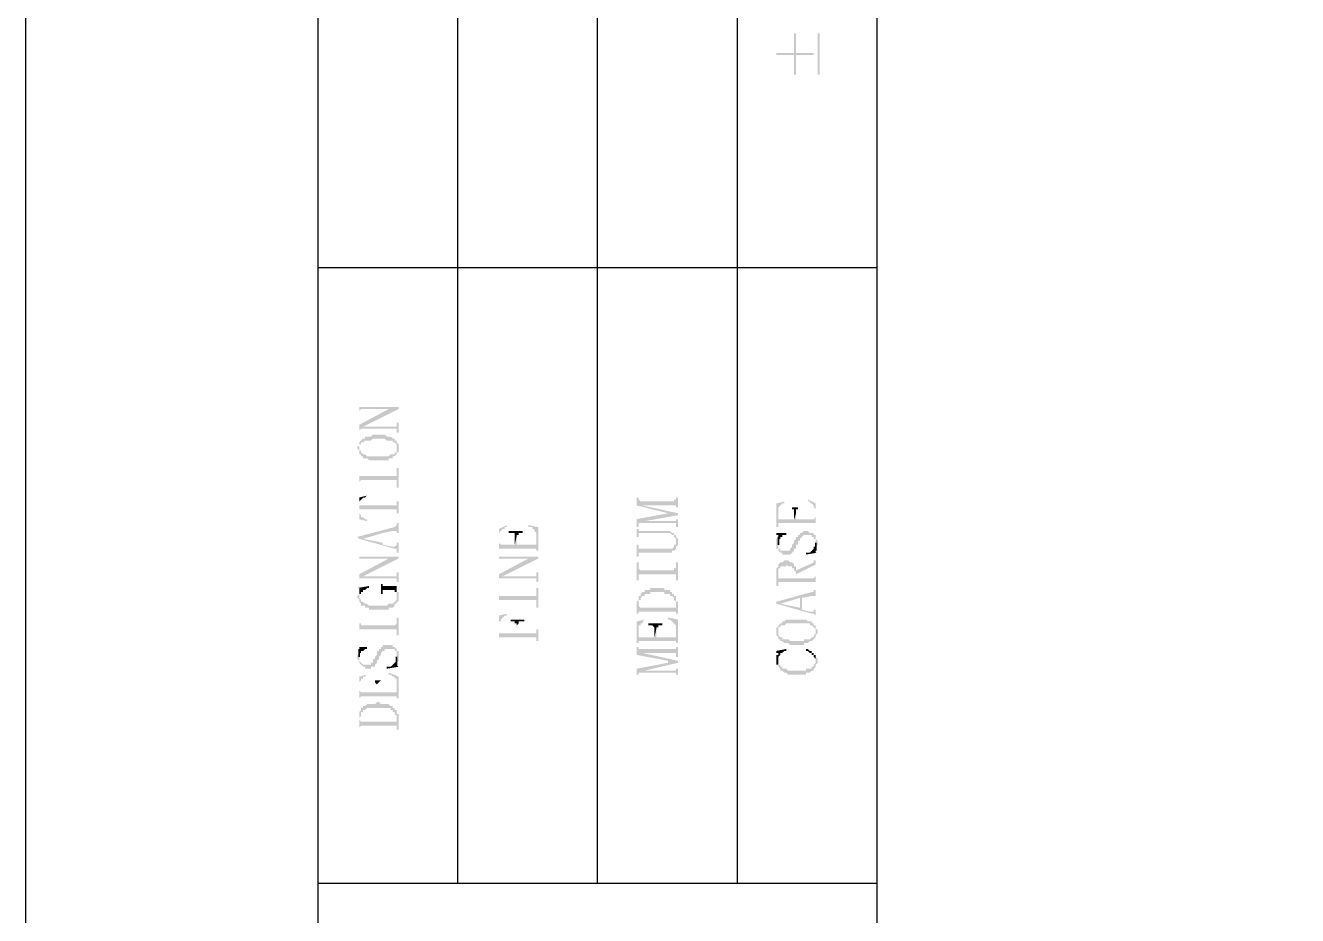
# Model space of a CAD drawing. Header units: millimetres. Extents: x 1448 to 2566, y 1057 to 1416.
# Drawn here: x 2146.13 to 2175.3, y 1334.9 to 1355.32 of the extents above; entities that cross this region are included whole.
import ezdxf

# ---------------------------------------------------------------- set-up
doc = ezdxf.new("R2010")
doc.units = ezdxf.units.MM

msp = doc.modelspace()

# ---------------------------------------------------------------- hatches: boundary and pattern name
at = {"transparency": 33554559}
for points in [[(2163.35026, 1354.69285), (2163.35026, 1354.64772), (2163.75645, 1354.64772), (2163.75645, 1354.1964), (2163.80158, 1354.1964), (2163.80158, 1354.64772), (2164.20777, 1354.64772), (2164.20777, 1354.69285), (2163.80158, 1354.69285), (2163.80158, 1355.14417), (2163.75645, 1355.14417), (2163.75645, 1354.69285)], [(2164.34317, 1354.1964), (2164.34317, 1355.14417), (2164.29804, 1355.14417), (2164.29804, 1354.1964)], [(2153.78224, 1346.65932), (2153.78224, 1346.43366), (2153.78224, 1346.4788), (2153.78224, 1346.4788), (2153.82737, 1346.52393), (2154.68488, 1346.52393), (2154.68488, 1346.56906), (2153.78224, 1346.56906)], [(2153.78224, 1346.16287), (2153.78224, 1345.98234), (2153.78224, 1346.02747), (2153.78224, 1346.02747), (2153.82737, 1346.07261), (2153.82737, 1346.07261), (2153.87251, 1346.11774), (2154.68488, 1346.52393), (2154.45922, 1346.52393)], [(2153.82737, 1346.07261), (2154.63975, 1346.07261), (2154.63975, 1346.02747), (2154.63975, 1345.98234), (2154.68488, 1345.98234), (2154.68488, 1346.208), (2154.63975, 1346.208), (2154.63975, 1346.11774), (2153.87251, 1346.11774)], [(2153.78224, 1345.75668), (2153.78224, 1345.62128), (2153.78224, 1345.66642), (2153.78224, 1345.71155), (2153.82737, 1345.71155), (2153.82737, 1345.75668), (2153.87251, 1345.75668), (2153.91764, 1345.80181), (2154.05303, 1345.80181), (2154.09817, 1345.84695), (2154.36896, 1345.84695), (2154.41409, 1345.80181), (2154.54949, 1345.80181), (2154.54949, 1345.75668), (2154.59462, 1345.75668), (2154.63975, 1345.71155), (2154.63975, 1345.66642), (2154.63975, 1345.62128), (2154.63975, 1345.75668), (2154.63975, 1345.80181), (2154.59462, 1345.80181), (2154.59462, 1345.84695), (2154.54949, 1345.84695), (2154.50436, 1345.89208), (2154.41409, 1345.89208), (2154.36896, 1345.93721), (2154.09817, 1345.93721), (2154.05303, 1345.89208), (2153.91764, 1345.89208), (2153.91764, 1345.84695), (2153.87251, 1345.84695), (2153.82737, 1345.80181), (2153.82737, 1345.80181)], [(2153.73711, 1345.62128), (2153.73711, 1345.62128), (2153.78224, 1345.57615), (2153.78224, 1345.53102), (2153.78224, 1345.48589), (2153.82737, 1345.48589), (2153.82737, 1345.44076), (2153.87251, 1345.44076), (2153.87251, 1345.39562), (2153.96277, 1345.39562), (2154.0079, 1345.35049), (2154.45922, 1345.35049), (2154.45922, 1345.39562), (2154.54949, 1345.39562), (2154.54949, 1345.44076), (2154.59462, 1345.44076), (2154.63975, 1345.48589), (2154.63975, 1345.53102), (2154.68488, 1345.53102), (2154.68488, 1345.57615), (2154.68488, 1345.62128), (2154.68488, 1345.66642), (2154.68488, 1345.71155), (2154.68488, 1345.71155), (2154.63975, 1345.75668), (2154.63975, 1345.62128), (2154.63975, 1345.57615), (2154.63975, 1345.53102), (2154.59462, 1345.53102), (2154.59462, 1345.48589), (2154.50436, 1345.48589), (2154.45922, 1345.44076), (2153.96277, 1345.44076), (2153.91764, 1345.48589), (2153.87251, 1345.48589), (2153.82737, 1345.53102), (2153.82737, 1345.57615), (2153.78224, 1345.57615), (2153.78224, 1345.62128), (2153.78224, 1345.75668), (2153.78224, 1345.71155), (2153.78224, 1345.66642), (2153.73711, 1345.66642)], [(2153.78224, 1345.16996), (2153.78224, 1344.71864), (2153.78224, 1344.85404), (2153.78224, 1344.85404), (2153.82737, 1344.89917), (2154.63975, 1344.89917), (2154.63975, 1344.71864), (2154.68488, 1344.71864), (2154.68488, 1345.16996), (2154.63975, 1345.16996), (2154.63975, 1345.03457), (2154.63975, 1344.98943), (2153.78224, 1344.98943)], [(2153.78224, 1344.49298), (2153.78224, 1344.35758), (2153.78224, 1344.40272), (2153.82737, 1344.44785), (2153.82737, 1344.44785), (2153.87251, 1344.49298), (2153.91764, 1344.49298), (2153.96277, 1344.53811), (2153.96277, 1344.53811)], [(2153.78224, 1344.49298), (2153.78224, 1343.99653), (2153.96277, 1343.95139), (2153.96277, 1343.99653), (2153.91764, 1343.99653), (2153.87251, 1344.04166), (2153.82737, 1344.04166), (2153.82737, 1344.08679), (2153.82737, 1344.08679), (2153.78224, 1344.13192), (2153.78224, 1344.35758)], [(2153.78224, 1344.35758), (2153.78224, 1344.17706), (2153.78224, 1344.22219), (2154.63975, 1344.22219), (2154.63975, 1344.17706), (2154.63975, 1344.13192), (2154.68488, 1344.13192), (2154.68488, 1344.40272), (2154.63975, 1344.40272), (2154.63975, 1344.35758), (2154.63975, 1344.31245), (2153.78224, 1344.31245)], [(2160.14588, 1344.49298), (2160.14588, 1344.31245), (2160.86799, 1344.13192), (2160.86799, 1344.13192), (2161.09365, 1344.08679), (2161.09365, 1344.13192), (2160.28127, 1344.31245), (2160.28127, 1344.31245), (2160.23614, 1344.40272), (2160.23614, 1344.40272), (2160.19101, 1344.44785), (2160.19101, 1344.49298), (2160.19101, 1344.49298)], [(2160.23614, 1344.40272), (2160.28127, 1344.31245), (2161.04852, 1344.31245), (2161.04852, 1344.26732), (2161.09365, 1344.26732), (2161.09365, 1344.49298), (2161.04852, 1344.49298), (2161.04852, 1344.44785), (2161.00339, 1344.44785), (2161.00339, 1344.40272)], [(2163.35026, 1344.35758), (2163.35026, 1343.816), (2163.39539, 1343.816), (2163.39539, 1344.22219), (2163.39539, 1344.26732), (2163.39539, 1344.26732), (2163.44053, 1344.31245), (2163.44053, 1344.31245), (2163.48566, 1344.35758), (2163.53079, 1344.35758), (2163.53079, 1344.40272), (2163.53079, 1344.40272)], [(2164.07238, 1344.40272), (2164.11751, 1344.40272), (2164.11751, 1344.35758), (2164.16264, 1344.35758), (2164.20777, 1344.31245), (2164.20777, 1344.26732), (2164.20777, 1344.26732), (2164.2529, 1344.22219), (2164.2529, 1343.816), (2164.2529, 1344.35758), (2164.07238, 1344.44785)], [(2160.14588, 1343.99653), (2160.14588, 1343.816), (2160.19101, 1343.816), (2160.19101, 1343.86113), (2160.19101, 1343.90626), (2160.23614, 1343.90626), (2160.32641, 1343.95139), (2161.09365, 1344.08679), (2160.86799, 1344.13192)], [(2163.39539, 1343.86113), (2163.39539, 1343.90626), (2164.2529, 1343.90626), (2164.2529, 1343.86113), (2164.2529, 1344.04166), (2164.2529, 1344.04166), (2164.20777, 1343.99653), (2163.80158, 1343.99653), (2163.80158, 1344.13192), (2163.75645, 1343.99653), (2163.39539, 1343.99653), (2163.39539, 1344.17706)], [(2163.62105, 1344.26732), (2163.71132, 1344.26732), (2163.71132, 1344.22219), (2163.75645, 1344.22219), (2163.75645, 1343.99653), (2163.80158, 1344.13192), (2163.80158, 1344.17706), (2163.80158, 1344.22219), (2163.84672, 1344.22219), (2163.84672, 1344.26732), (2163.93698, 1344.26732)], [(2153.73711, 1343.59034), (2153.78224, 1343.5452), (2153.87251, 1343.5452), (2154.32383, 1343.6806), (2154.32383, 1343.45494), (2154.32383, 1343.6806), (2154.54949, 1343.72573), (2154.63975, 1343.72573), (2154.63975, 1343.6806), (2154.68488, 1343.6806), (2154.68488, 1343.90626), (2154.63975, 1343.90626), (2154.63975, 1343.86113), (2154.63975, 1343.86113), (2154.59462, 1343.816), (2154.59462, 1343.816)], [(2156.98662, 1343.77087), (2156.98662, 1343.27441), (2156.98662, 1343.63547), (2156.98662, 1343.6806), (2157.03176, 1343.72573), (2157.03176, 1343.72573), (2157.07689, 1343.77087), (2157.12202, 1343.77087), (2157.12202, 1343.816), (2157.16715, 1343.816), (2157.16715, 1343.86113)], [(2157.66361, 1343.816), (2157.75387, 1343.816), (2157.75387, 1343.77087), (2157.799, 1343.77087), (2157.799, 1343.72573), (2157.799, 1343.72573), (2157.84414, 1343.6806), (2157.84414, 1343.27441), (2157.88927, 1343.27441), (2157.88927, 1343.816), (2157.66361, 1343.86113)], [(2160.23614, 1343.90626), (2161.04852, 1343.90626), (2161.04852, 1343.86113), (2161.04852, 1343.816), (2161.09365, 1343.816), (2161.09365, 1343.99653), (2161.04852, 1343.99653), (2161.04852, 1343.95139), (2160.32641, 1343.95139)], [(2153.78224, 1343.5452), (2154.59462, 1343.31954), (2154.63975, 1343.31954), (2154.63975, 1343.27441), (2154.63975, 1343.22928), (2154.68488, 1343.22928), (2154.68488, 1343.45494), (2154.63975, 1343.45494), (2154.63975, 1343.40981), (2154.63975, 1343.40981), (2154.59462, 1343.36468), (2154.54949, 1343.36468), (2154.32383, 1343.40981), (2154.32383, 1343.6806), (2154.32383, 1343.45494), (2153.87251, 1343.5452), (2153.87251, 1343.5452)], [(2156.98662, 1343.27441), (2156.98662, 1343.31954), (2157.84414, 1343.31954), (2157.84414, 1343.27441), (2157.84414, 1343.45494), (2157.84414, 1343.40981), (2157.39281, 1343.40981), (2157.39281, 1343.59034), (2157.34768, 1343.40981), (2157.03176, 1343.40981), (2156.98662, 1343.45494), (2156.98662, 1343.63547)], [(2157.21229, 1343.72573), (2157.21229, 1343.6806), (2157.34768, 1343.6806), (2157.34768, 1343.63547), (2157.34768, 1343.59034), (2157.34768, 1343.40981), (2157.39281, 1343.59034), (2157.39281, 1343.63547), (2157.43795, 1343.63547), (2157.43795, 1343.6806), (2157.52821, 1343.6806), (2157.52821, 1343.72573)], [(2160.14588, 1343.77087), (2160.14588, 1343.59034), (2160.19101, 1343.59034), (2160.19101, 1343.63547), (2160.19101, 1343.6806), (2160.91312, 1343.6806), (2160.95826, 1343.63547), (2161.00339, 1343.63547), (2161.00339, 1343.59034), (2161.00339, 1343.59034), (2161.04852, 1343.5452), (2161.04852, 1343.50007), (2161.04852, 1343.63547), (2161.00339, 1343.63547), (2161.00339, 1343.6806), (2160.95826, 1343.6806), (2160.91312, 1343.72573), (2160.19101, 1343.72573), (2160.19101, 1343.77087), (2160.19101, 1343.77087)], [(2160.14588, 1343.40981), (2160.14588, 1343.13902), (2160.19101, 1343.13902), (2160.19101, 1343.18415), (2160.19101, 1343.22928), (2160.95826, 1343.22928), (2160.95826, 1343.27441), (2161.00339, 1343.27441), (2161.04852, 1343.31954), (2161.04852, 1343.36468), (2161.04852, 1343.36468), (2161.09365, 1343.40981), (2161.09365, 1343.45494), (2161.09365, 1343.50007), (2161.09365, 1343.5452), (2161.04852, 1343.59034), (2161.04852, 1343.45494), (2161.04852, 1343.40981), (2161.00339, 1343.40981), (2161.00339, 1343.36468), (2161.00339, 1343.36468), (2160.95826, 1343.31954), (2160.19101, 1343.31954), (2160.19101, 1343.40981)], [(2163.35026, 1343.45494), (2163.35026, 1343.36468), (2163.35026, 1343.31954), (2163.39539, 1343.31954), (2163.39539, 1343.27441), (2163.39539, 1343.27441), (2163.44053, 1343.22928), (2163.48566, 1343.22928), (2163.48566, 1343.18415), (2163.66619, 1343.18415), (2163.71132, 1343.22928), (2163.71132, 1343.22928), (2163.75645, 1343.27441), (2163.75645, 1343.31954), (2163.80158, 1343.31954), (2163.80158, 1343.40981), (2163.84672, 1343.40981), (2163.84672, 1343.50007), (2163.89185, 1343.50007), (2163.89185, 1343.5452), (2163.89185, 1343.5452), (2163.93698, 1343.59034), (2163.93698, 1343.59034), (2163.98211, 1343.63547), (2164.16264, 1343.63547), (2164.16264, 1343.59034), (2164.20777, 1343.59034), (2164.20777, 1343.5452), (2164.2529, 1343.5452), (2164.2529, 1343.50007), (2164.2529, 1343.31954), (2164.2529, 1343.36468), (2164.2529, 1343.36468), (2164.29804, 1343.40981), (2164.29804, 1343.45494), (2164.29804, 1343.50007), (2164.29804, 1343.50007), (2164.2529, 1343.5452), (2164.2529, 1343.59034), (2164.2529, 1343.63547), (2164.20777, 1343.63547), (2164.20777, 1343.6806), (2164.11751, 1343.6806), (2164.07238, 1343.72573), (2163.98211, 1343.72573), (2163.93698, 1343.6806), (2163.89185, 1343.6806), (2163.89185, 1343.63547), (2163.84672, 1343.63547), (2163.84672, 1343.59034), (2163.80158, 1343.59034), (2163.80158, 1343.5452), (2163.80158, 1343.5452), (2163.75645, 1343.50007), (2163.75645, 1343.45494), (2163.75645, 1343.45494), (2163.71132, 1343.40981), (2163.71132, 1343.36468), (2163.71132, 1343.36468), (2163.66619, 1343.31954), (2163.66619, 1343.27441), (2163.44053, 1343.27441), (2163.44053, 1343.31954), (2163.39539, 1343.31954), (2163.39539, 1343.36468), (2163.39539, 1343.40981), (2163.39539, 1343.59034), (2163.35026, 1343.5452), (2163.35026, 1343.50007)], [(2163.35026, 1343.6806), (2163.35026, 1343.63547), (2163.39539, 1343.63547), (2163.39539, 1343.50007), (2163.39539, 1343.5452), (2163.44053, 1343.5452), (2163.44053, 1343.59034), (2163.48566, 1343.59034), (2163.48566, 1343.63547), (2163.57592, 1343.63547), (2163.57592, 1343.6806)], [(2153.78224, 1343.22928), (2153.78224, 1343.00362), (2153.78224, 1343.09388), (2154.68488, 1343.09388), (2154.68488, 1343.13902), (2153.78224, 1343.13902)], [(2156.98662, 1343.22928), (2156.98662, 1343.00362), (2156.98662, 1343.04875), (2156.98662, 1343.09388), (2157.88927, 1343.09388), (2157.88927, 1343.13902), (2156.98662, 1343.13902)], [(2164.02724, 1343.18415), (2164.02724, 1343.18415), (2164.29804, 1343.22928), (2164.2529, 1343.22928), (2164.2529, 1343.27441), (2164.2529, 1343.40981), (2164.2529, 1343.36468), (2164.20777, 1343.36468), (2164.20777, 1343.31954), (2164.20777, 1343.31954), (2164.16264, 1343.27441), (2164.16264, 1343.27441), (2164.11751, 1343.22928), (2164.02724, 1343.22928)], [(2153.78224, 1342.73283), (2153.78224, 1342.5523), (2153.78224, 1342.64256), (2153.82737, 1342.64256), (2153.87251, 1342.68769), (2154.68488, 1343.09388), (2154.45922, 1343.09388)], [(2156.98662, 1342.73283), (2156.98662, 1342.5523), (2156.98662, 1342.59743), (2156.98662, 1342.64256), (2157.03176, 1342.64256), (2157.07689, 1342.68769), (2157.88927, 1343.09388), (2157.66361, 1343.09388)], [(2160.14588, 1343.00362), (2160.14588, 1342.59743), (2160.19101, 1342.59743), (2160.19101, 1342.73283), (2161.04852, 1342.73283), (2161.04852, 1342.59743), (2161.09365, 1342.59743), (2161.09365, 1343.00362), (2161.04852, 1343.00362), (2161.04852, 1342.86822), (2161.00339, 1342.86822), (2161.00339, 1342.82309), (2160.23614, 1342.82309), (2160.19101, 1342.86822), (2160.19101, 1343.00362)], [(2163.35026, 1342.77796), (2163.35026, 1342.46203), (2163.39539, 1342.46203), (2163.39539, 1342.77796), (2163.39539, 1342.86822), (2163.44053, 1342.86822), (2163.44053, 1342.91335), (2163.57592, 1342.91335), (2163.57592, 1342.95849), (2163.57592, 1342.95849), (2163.62105, 1342.91335), (2163.71132, 1342.91335), (2163.71132, 1342.86822), (2163.75645, 1342.86822), (2163.75645, 1342.82309), (2163.75645, 1342.82309), (2163.80158, 1342.77796), (2163.80158, 1342.64256), (2163.80158, 1342.91335), (2163.75645, 1342.91335), (2163.75645, 1342.95849), (2163.75645, 1342.95849), (2163.71132, 1343.00362), (2163.66619, 1343.00362), (2163.62105, 1343.04875), (2163.53079, 1343.04875), (2163.48566, 1343.00362), (2163.44053, 1343.00362), (2163.39539, 1342.95849), (2163.39539, 1342.91335), (2163.39539, 1342.91335), (2163.35026, 1342.86822), (2163.35026, 1342.82309), (2163.35026, 1342.82309)], [(2163.80158, 1342.82309), (2163.80158, 1342.73283), (2164.2529, 1342.95849), (2164.2529, 1343.09388), (2164.2529, 1343.04875), (2164.20777, 1343.04875), (2164.20777, 1343.00362), (2164.20777, 1343.00362)], [(2153.82737, 1342.64256), (2154.63975, 1342.64256), (2154.63975, 1342.5523), (2154.68488, 1342.5523), (2154.68488, 1342.77796), (2154.63975, 1342.77796), (2154.63975, 1342.73283), (2154.63975, 1342.68769), (2153.87251, 1342.68769)], [(2157.03176, 1342.64256), (2157.84414, 1342.64256), (2157.84414, 1342.5523), (2157.88927, 1342.5523), (2157.88927, 1342.77796), (2157.84414, 1342.77796), (2157.84414, 1342.73283), (2157.84414, 1342.68769), (2157.07689, 1342.68769)], [(2163.39539, 1342.50716), (2163.39539, 1342.5523), (2164.2529, 1342.5523), (2164.2529, 1342.46203), (2164.2529, 1342.73283), (2164.2529, 1342.68769), (2164.2529, 1342.68769), (2164.20777, 1342.64256), (2163.80158, 1342.64256), (2163.80158, 1342.86822), (2163.80158, 1342.91335), (2163.80158, 1342.64256), (2163.39539, 1342.64256), (2163.39539, 1342.73283)], [(2153.73711, 1342.4169), (2153.78224, 1342.4169), (2153.78224, 1342.37177), (2153.78224, 1342.23637), (2153.78224, 1342.2815), (2153.82737, 1342.2815), (2153.82737, 1342.32664), (2153.87251, 1342.32664), (2153.87251, 1342.37177), (2153.91764, 1342.37177), (2153.96277, 1342.4169), (2154.0079, 1342.4169), (2154.0079, 1342.46203)], [(2154.27869, 1342.50716), (2154.27869, 1342.2815), (2154.32383, 1342.2815), (2154.32383, 1342.32664), (2154.32383, 1342.37177), (2154.59462, 1342.37177), (2154.59462, 1342.32664), (2154.63975, 1342.4169), (2154.63975, 1342.46203), (2154.32383, 1342.46203), (2154.32383, 1342.50716), (2154.32383, 1342.50716)], [(2154.59462, 1342.32664), (2154.63975, 1342.32664), (2154.63975, 1342.23637), (2154.63975, 1342.37177), (2154.63975, 1342.4169)], [(2156.98662, 1342.4169), (2156.98662, 1341.96558), (2156.98662, 1342.10098), (2156.98662, 1342.14611), (2157.84414, 1342.14611), (2157.84414, 1341.96558), (2157.88927, 1341.96558), (2157.88927, 1342.4169), (2157.84414, 1342.4169), (2157.84414, 1342.2815), (2157.84414, 1342.23637), (2156.98662, 1342.23637), (2156.98662, 1342.2815)], [(2160.14588, 1342.05584), (2160.14588, 1341.83018), (2160.19101, 1341.83018), (2160.19101, 1342.05584), (2160.19101, 1342.10098), (2160.19101, 1342.14611), (2160.23614, 1342.14611), (2160.23614, 1342.19124), (2160.23614, 1342.19124), (2160.28127, 1342.23637), (2160.32641, 1342.23637), (2160.32641, 1342.2815), (2160.4618, 1342.2815), (2160.4618, 1342.32664), (2160.77773, 1342.32664), (2160.77773, 1342.2815), (2160.91312, 1342.2815), (2160.91312, 1342.23637), (2160.95826, 1342.23637), (2161.00339, 1342.19124), (2161.00339, 1342.14611), (2161.00339, 1342.14611), (2161.04852, 1342.10098), (2161.04852, 1341.83018), (2161.09365, 1341.83018), (2161.09365, 1342.05584), (2161.09365, 1342.10098), (2161.04852, 1342.10098), (2161.04852, 1342.19124), (2161.04852, 1342.23637), (2161.00339, 1342.23637), (2161.00339, 1342.2815), (2160.95826, 1342.2815), (2160.95826, 1342.32664), (2160.91312, 1342.32664), (2160.91312, 1342.37177), (2160.77773, 1342.37177), (2160.77773, 1342.4169), (2160.4618, 1342.4169), (2160.4618, 1342.37177), (2160.32641, 1342.37177), (2160.32641, 1342.32664), (2160.28127, 1342.32664), (2160.23614, 1342.2815), (2160.23614, 1342.23637), (2160.19101, 1342.23637), (2160.19101, 1342.19124), (2160.19101, 1342.14611), (2160.19101, 1342.14611), (2160.14588, 1342.10098), (2160.14588, 1342.10098)], [(2163.35026, 1342.10098), (2163.35026, 1342.05584), (2163.44053, 1342.05584), (2163.89185, 1342.19124), (2163.89185, 1341.96558), (2163.93698, 1342.19124), (2164.16264, 1342.23637), (2164.2529, 1342.23637), (2164.2529, 1342.19124), (2164.2529, 1342.4169), (2164.2529, 1342.37177), (2164.20777, 1342.37177), (2164.20777, 1342.32664), (2164.16264, 1342.32664)], [(2153.73711, 1342.23637), (2153.73711, 1342.19124), (2153.73711, 1342.19124), (2153.78224, 1342.14611), (2153.78224, 1342.10098), (2153.78224, 1342.10098), (2153.82737, 1342.05584), (2153.82737, 1342.01071), (2153.91764, 1342.01071), (2153.91764, 1341.96558), (2154.0079, 1341.96558), (2154.0079, 1341.92045), (2154.45922, 1341.92045), (2154.45922, 1341.96558), (2154.54949, 1341.96558), (2154.59462, 1342.01071), (2154.59462, 1342.05584), (2154.63975, 1342.05584), (2154.63975, 1342.10098), (2154.68488, 1342.10098), (2154.68488, 1342.14611), (2154.68488, 1342.23637), (2154.68488, 1342.2815), (2154.68488, 1342.32664), (2154.63975, 1342.32664), (2154.63975, 1342.19124), (2154.63975, 1342.14611), (2154.63975, 1342.14611), (2154.59462, 1342.10098), (2154.59462, 1342.10098), (2154.54949, 1342.05584), (2154.45922, 1342.05584), (2154.41409, 1342.01071), (2154.0079, 1342.01071), (2153.96277, 1342.05584), (2153.91764, 1342.05584), (2153.87251, 1342.10098), (2153.82737, 1342.10098), (2153.82737, 1342.14611), (2153.82737, 1342.14611), (2153.78224, 1342.19124), (2153.78224, 1342.32664), (2153.78224, 1342.2815), (2153.78224, 1342.2815)], [(2160.19101, 1341.83018), (2160.19101, 1341.87531), (2161.04852, 1341.87531), (2161.04852, 1341.83018), (2161.04852, 1342.01071), (2161.04852, 1341.96558), (2160.23614, 1341.96558), (2160.19101, 1342.01071), (2160.19101, 1342.05584)], [(2163.35026, 1342.05584), (2164.16264, 1341.83018), (2164.20777, 1341.83018), (2164.2529, 1341.78505), (2164.2529, 1341.73992), (2164.2529, 1341.96558), (2164.2529, 1341.92045), (2164.20777, 1341.92045), (2164.20777, 1341.87531), (2164.11751, 1341.87531), (2163.93698, 1341.92045), (2163.93698, 1342.19124), (2163.89185, 1341.96558), (2163.44053, 1342.05584), (2163.44053, 1342.05584)], [(2156.98662, 1341.78505), (2156.98662, 1341.19833), (2156.98662, 1341.55939), (2156.98662, 1341.64965), (2157.03176, 1341.64965), (2157.03176, 1341.69479), (2157.03176, 1341.69479), (2157.07689, 1341.73992), (2157.07689, 1341.73992), (2157.12202, 1341.78505), (2157.16715, 1341.78505), (2157.16715, 1341.83018)], [(2153.78224, 1341.73992), (2153.78224, 1341.33373), (2153.78224, 1341.46912), (2154.63975, 1341.46912), (2154.63975, 1341.33373), (2154.68488, 1341.33373), (2154.68488, 1341.73992), (2154.63975, 1341.73992), (2154.63975, 1341.60452), (2154.63975, 1341.60452), (2154.59462, 1341.55939), (2153.82737, 1341.55939), (2153.82737, 1341.60452), (2153.78224, 1341.60452)], [(2156.98662, 1341.24346), (2156.98662, 1341.2886), (2157.84414, 1341.2886), (2157.84414, 1341.19833), (2157.88927, 1341.19833), (2157.88927, 1341.46912), (2157.84414, 1341.46912), (2157.84414, 1341.42399), (2157.84414, 1341.37886), (2157.39281, 1341.37886), (2157.39281, 1341.55939), (2157.39281, 1341.37886), (2156.98662, 1341.37886), (2156.98662, 1341.55939)], [(2157.25742, 1341.69479), (2157.25742, 1341.64965), (2157.34768, 1341.64965), (2157.34768, 1341.60452), (2157.39281, 1341.60452), (2157.39281, 1341.37886), (2157.39281, 1341.55939), (2157.39281, 1341.55939), (2157.43795, 1341.60452), (2157.43795, 1341.64965), (2157.57334, 1341.64965), (2157.57334, 1341.69479)], [(2160.14588, 1341.64965), (2160.14588, 1341.1532), (2160.19101, 1341.1532), (2160.19101, 1341.51426), (2160.19101, 1341.55939), (2160.23614, 1341.55939), (2160.23614, 1341.60452), (2160.28127, 1341.60452), (2160.28127, 1341.64965), (2160.28127, 1341.64965), (2160.32641, 1341.69479), (2160.37154, 1341.69479), (2160.32641, 1341.69479)], [(2160.19101, 1341.1532), (2160.19101, 1341.19833), (2161.04852, 1341.19833), (2161.04852, 1341.1532), (2161.04852, 1341.33373), (2161.04852, 1341.2886), (2160.5972, 1341.2886), (2160.5972, 1341.46912), (2160.55207, 1341.2886), (2160.19101, 1341.2886), (2160.19101, 1341.33373), (2160.19101, 1341.51426)], [(2160.41667, 1341.60452), (2160.41667, 1341.55939), (2160.50693, 1341.55939), (2160.55207, 1341.51426), (2160.55207, 1341.46912), (2160.55207, 1341.2886), (2160.5972, 1341.46912), (2160.5972, 1341.51426), (2160.64233, 1341.51426), (2160.64233, 1341.55939), (2160.7326, 1341.55939), (2160.7326, 1341.60452)], [(2160.86799, 1341.69479), (2160.91312, 1341.69479), (2160.95826, 1341.64965), (2160.95826, 1341.64965), (2161.00339, 1341.60452), (2161.00339, 1341.60452), (2161.04852, 1341.55939), (2161.04852, 1341.51426), (2161.04852, 1341.1532), (2161.09365, 1341.1532), (2161.09365, 1341.69479), (2160.86799, 1341.73992)], [(2163.35026, 1341.42399), (2163.35026, 1341.37886), (2163.35026, 1341.33373), (2163.35026, 1341.33373), (2163.39539, 1341.2886), (2163.39539, 1341.24346), (2163.44053, 1341.24346), (2163.44053, 1341.19833), (2163.48566, 1341.19833), (2163.53079, 1341.1532), (2163.62105, 1341.1532), (2163.66619, 1341.10807), (2163.98211, 1341.10807), (2163.98211, 1341.1532), (2164.07238, 1341.1532), (2164.11751, 1341.19833), (2164.16264, 1341.19833), (2164.20777, 1341.24346), (2164.20777, 1341.24346), (2164.2529, 1341.2886), (2164.2529, 1341.33373), (2164.2529, 1341.33373), (2164.29804, 1341.37886), (2164.29804, 1341.42399), (2164.29804, 1341.46912), (2164.2529, 1341.46912), (2164.2529, 1341.51426), (2164.2529, 1341.42399), (2164.2529, 1341.37886), (2164.2529, 1341.37886), (2164.20777, 1341.33373), (2164.20777, 1341.2886), (2164.16264, 1341.2886), (2164.11751, 1341.24346), (2163.98211, 1341.24346), (2163.98211, 1341.19833), (2163.66619, 1341.19833), (2163.62105, 1341.24346), (2163.48566, 1341.24346), (2163.48566, 1341.2886), (2163.44053, 1341.2886), (2163.39539, 1341.33373), (2163.39539, 1341.37886), (2163.39539, 1341.51426), (2163.35026, 1341.51426), (2163.35026, 1341.46912)], [(2163.39539, 1341.51426), (2163.39539, 1341.42399), (2163.39539, 1341.46912), (2163.39539, 1341.51426), (2163.44053, 1341.51426), (2163.44053, 1341.55939), (2163.53079, 1341.55939), (2163.57592, 1341.60452), (2164.11751, 1341.60452), (2164.11751, 1341.55939), (2164.16264, 1341.55939), (2164.20777, 1341.51426), (2164.20777, 1341.51426), (2164.2529, 1341.46912), (2164.2529, 1341.42399), (2164.2529, 1341.55939), (2164.20777, 1341.55939), (2164.20777, 1341.60452), (2164.16264, 1341.60452), (2164.16264, 1341.64965), (2164.07238, 1341.64965), (2164.02724, 1341.69479), (2163.57592, 1341.69479), (2163.53079, 1341.64965), (2163.48566, 1341.64965), (2163.48566, 1341.60452), (2163.44053, 1341.60452), (2163.39539, 1341.55939), (2163.39539, 1341.55939)], [(2153.73711, 1340.83727), (2153.73711, 1340.79214), (2153.73711, 1340.79214), (2153.78224, 1340.74701), (2153.78224, 1340.70188), (2153.78224, 1340.70188), (2153.82737, 1340.65675), (2153.82737, 1340.65675), (2153.87251, 1340.61161), (2153.91764, 1340.61161), (2153.91764, 1340.56648), (2154.05303, 1340.56648), (2154.05303, 1340.61161), (2154.1433, 1340.61161), (2154.1433, 1340.65675), (2154.1433, 1340.65675), (2154.18843, 1340.70188), (2154.18843, 1340.74701), (2154.18843, 1340.74701), (2154.23356, 1340.79214), (2154.23356, 1340.83727), (2154.23356, 1340.83727), (2154.27869, 1340.88241), (2154.27869, 1340.92754), (2154.27869, 1340.92754), (2154.32383, 1340.97267), (2154.36896, 1340.97267), (2154.36896, 1341.0178), (2154.59462, 1341.0178), (2154.59462, 1340.97267), (2154.63975, 1340.97267), (2154.63975, 1340.92754), (2154.63975, 1340.70188), (2154.68488, 1340.74701), (2154.68488, 1340.83727), (2154.68488, 1340.92754), (2154.68488, 1340.97267), (2154.63975, 1340.97267), (2154.63975, 1341.0178), (2154.63975, 1341.0178), (2154.59462, 1341.06294), (2154.54949, 1341.06294), (2154.54949, 1341.10807), (2154.32383, 1341.10807), (2154.32383, 1341.06294), (2154.27869, 1341.06294), (2154.27869, 1341.0178), (2154.23356, 1341.0178), (2154.23356, 1340.97267), (2154.18843, 1340.97267), (2154.18843, 1340.88241), (2154.18843, 1340.88241), (2154.1433, 1340.83727), (2154.1433, 1340.79214), (2154.09817, 1340.79214), (2154.09817, 1340.74701), (2154.09817, 1340.70188), (2154.05303, 1340.70188), (2154.05303, 1340.65675), (2153.87251, 1340.65675), (2153.82737, 1340.70188), (2153.82737, 1340.70188), (2153.78224, 1340.74701), (2153.78224, 1340.97267), (2153.78224, 1340.92754), (2153.78224, 1340.88241), (2153.73711, 1340.88241)], [(2153.73711, 1341.06294), (2153.78224, 1341.06294), (2153.78224, 1341.0178), (2153.78224, 1340.88241), (2153.78224, 1340.92754), (2153.82737, 1340.92754), (2153.82737, 1340.97267), (2153.87251, 1340.97267), (2153.91764, 1341.0178), (2153.96277, 1341.0178), (2153.96277, 1341.06294), (2153.96277, 1341.06294)], [(2160.14588, 1341.06294), (2160.14588, 1340.88241), (2160.86799, 1340.74701), (2160.86799, 1340.70188), (2161.09365, 1340.70188), (2161.09365, 1340.74701), (2160.28127, 1340.92754), (2160.28127, 1340.92754), (2160.23614, 1341.0178), (2160.19101, 1341.0178), (2160.19101, 1341.06294), (2160.19101, 1341.06294)], [(2160.23614, 1341.0178), (2160.28127, 1340.92754), (2161.04852, 1340.92754), (2161.04852, 1340.88241), (2161.04852, 1340.83727), (2161.09365, 1340.83727), (2161.09365, 1341.06294), (2161.04852, 1341.06294), (2161.04852, 1341.0178), (2161.00339, 1341.0178)], [(2163.35026, 1340.97267), (2163.35026, 1340.92754), (2163.39539, 1340.92754), (2163.39539, 1340.65675), (2163.39539, 1340.79214), (2163.39539, 1340.83727), (2163.39539, 1340.83727), (2163.44053, 1340.88241), (2163.44053, 1340.92754), (2163.48566, 1340.92754), (2163.53079, 1340.97267), (2163.57592, 1340.97267), (2163.57592, 1341.0178)], [(2163.35026, 1340.79214), (2163.35026, 1340.74701), (2163.35026, 1340.70188), (2163.35026, 1340.65675), (2163.39539, 1340.65675), (2163.39539, 1340.92754), (2163.39539, 1340.88241), (2163.35026, 1340.88241), (2163.35026, 1340.83727)], [(2163.39539, 1340.65675), (2163.39539, 1340.61161), (2163.39539, 1340.61161), (2163.44053, 1340.56648), (2163.44053, 1340.52135), (2163.48566, 1340.52135), (2163.53079, 1340.47622), (2163.57592, 1340.47622), (2163.62105, 1340.43108), (2164.02724, 1340.43108), (2164.02724, 1340.47622), (2164.11751, 1340.47622), (2164.16264, 1340.52135), (2164.20777, 1340.52135), (2164.20777, 1340.56648), (2164.20777, 1340.56648), (2164.2529, 1340.61161), (2164.2529, 1340.65675), (2164.2529, 1340.65675), (2164.29804, 1340.70188), (2164.29804, 1340.74701), (2164.29804, 1340.79214), (2164.29804, 1340.79214), (2164.2529, 1340.83727), (2164.2529, 1340.88241), (2164.2529, 1340.74701), (2164.2529, 1340.70188), (2164.2529, 1340.70188), (2164.20777, 1340.65675), (2164.20777, 1340.61161), (2164.16264, 1340.61161), (2164.16264, 1340.56648), (2164.02724, 1340.56648), (2164.02724, 1340.52135), (2163.62105, 1340.52135), (2163.57592, 1340.56648), (2163.48566, 1340.56648), (2163.48566, 1340.61161), (2163.44053, 1340.61161), (2163.44053, 1340.65675), (2163.39539, 1340.65675), (2163.39539, 1340.70188), (2163.39539, 1340.74701), (2163.39539, 1340.74701)], [(2164.02724, 1340.97267), (2164.07238, 1340.97267), (2164.11751, 1340.92754), (2164.16264, 1340.92754), (2164.16264, 1340.88241), (2164.20777, 1340.88241), (2164.20777, 1340.83727), (2164.20777, 1340.83727), (2164.2529, 1340.79214), (2164.2529, 1340.74701), (2164.2529, 1340.88241), (2164.20777, 1340.88241), (2164.20777, 1340.92754), (2164.16264, 1340.92754), (2164.16264, 1340.97267), (2164.11751, 1340.97267), (2164.07238, 1341.0178), (2164.02724, 1341.0178)], [(2154.41409, 1340.61161), (2154.41409, 1340.56648), (2154.68488, 1340.61161), (2154.68488, 1340.61161), (2154.63975, 1340.65675), (2154.63975, 1340.79214), (2154.63975, 1340.74701), (2154.63975, 1340.74701), (2154.59462, 1340.70188), (2154.59462, 1340.70188), (2154.54949, 1340.65675), (2154.54949, 1340.65675), (2154.50436, 1340.61161), (2154.45922, 1340.61161)], [(2160.14588, 1340.56648), (2160.14588, 1340.43108), (2160.19101, 1340.43108), (2160.19101, 1340.47622), (2160.23614, 1340.47622), (2160.32641, 1340.52135), (2161.09365, 1340.70188), (2160.86799, 1340.70188)], [(2153.78224, 1340.38595), (2153.78224, 1339.8895), (2153.78224, 1340.25056), (2153.78224, 1340.25056), (2153.82737, 1340.29569), (2153.82737, 1340.34082), (2153.87251, 1340.34082), (2153.87251, 1340.38595), (2153.91764, 1340.38595), (2153.96277, 1340.43108), (2153.96277, 1340.43108)], [(2154.45922, 1340.43108), (2154.50436, 1340.43108), (2154.54949, 1340.38595), (2154.59462, 1340.38595), (2154.59462, 1340.34082), (2154.63975, 1340.34082), (2154.63975, 1340.25056), (2154.63975, 1339.8895), (2154.68488, 1339.8895), (2154.68488, 1340.38595), (2154.45922, 1340.47622)], [(2160.23614, 1340.47622), (2161.04852, 1340.47622), (2161.04852, 1340.43108), (2161.09365, 1340.43108), (2161.09365, 1340.56648), (2161.04852, 1340.56648), (2161.04852, 1340.52135), (2160.32641, 1340.52135)], [(2153.78224, 1339.8895), (2153.78224, 1339.8895), (2153.82737, 1339.93463), (2154.63975, 1339.93463), (2154.63975, 1339.8895), (2154.63975, 1340.07003), (2154.63975, 1340.0249), (2154.18843, 1340.0249), (2154.18843, 1340.20542), (2154.18843, 1340.0249), (2153.82737, 1340.0249), (2153.78224, 1340.07003), (2153.78224, 1340.20542)], [(2154.05303, 1340.29569), (2154.1433, 1340.29569), (2154.1433, 1340.25056), (2154.1433, 1340.25056), (2154.18843, 1340.20542), (2154.18843, 1340.0249), (2154.18843, 1340.20542), (2154.18843, 1340.20542), (2154.23356, 1340.25056), (2154.23356, 1340.25056), (2154.27869, 1340.29569), (2154.32383, 1340.29569)], [(2153.78224, 1339.43818), (2153.78224, 1339.16738), (2153.78224, 1339.43818), (2153.78224, 1339.43818), (2153.82737, 1339.48331), (2153.82737, 1339.52844), (2153.82737, 1339.57357), (2153.87251, 1339.57357), (2153.87251, 1339.61871), (2153.91764, 1339.61871), (2153.96277, 1339.66384), (2154.50436, 1339.66384), (2154.50436, 1339.61871), (2154.54949, 1339.61871), (2154.54949, 1339.57357), (2154.59462, 1339.57357), (2154.59462, 1339.52844), (2154.59462, 1339.52844), (2154.63975, 1339.48331), (2154.63975, 1339.43818), (2154.63975, 1339.16738), (2154.68488, 1339.16738), (2154.68488, 1339.43818), (2154.68488, 1339.52844), (2154.63975, 1339.52844), (2154.63975, 1339.57357), (2154.63975, 1339.61871), (2154.59462, 1339.61871), (2154.59462, 1339.66384), (2154.54949, 1339.66384), (2154.54949, 1339.70897), (2154.50436, 1339.70897), (2154.45922, 1339.7541), (2154.27869, 1339.7541), (2154.23356, 1339.79923), (2154.18843, 1339.79923), (2154.1433, 1339.7541), (2153.96277, 1339.7541), (2153.91764, 1339.70897), (2153.87251, 1339.70897), (2153.87251, 1339.66384), (2153.82737, 1339.66384), (2153.82737, 1339.61871), (2153.82737, 1339.61871), (2153.78224, 1339.57357), (2153.78224, 1339.48331)], [(2153.78224, 1339.21252), (2153.78224, 1339.21252), (2153.82737, 1339.25765), (2154.63975, 1339.25765), (2154.63975, 1339.21252), (2154.63975, 1339.39304), (2154.63975, 1339.34791), (2153.82737, 1339.34791), (2153.78224, 1339.39304), (2153.78224, 1339.39304)]]:
    msp.add_hatch(color=256, dxfattribs=at).paths.add_polyline_path(points)

# ---------------------------------------------------------------- linework, layer by layer
msp.add_line((2152.83439, 1409.56132), (2152.83439, 1122.82038))
for points in [[(2566.12792, 1118.56132), (2566.12792, 1415.56132), (2146.12793, 1415.56132), (2146.12793, 1118.56132)], [(2163.39539, 1343.59034), (2163.39539, 1343.40981), (2163.39539, 1343.45494), (2163.39539, 1343.59034)], [(2164.2529, 1343.40981), (2164.2529, 1343.27441), (2164.2529, 1343.31954), (2164.2529, 1343.45494)], [(2153.78224, 1340.97267), (2153.78224, 1340.83727), (2153.78224, 1341.0178)], [(2154.63975, 1340.79214), (2154.63975, 1340.65675), (2154.63975, 1340.70188), (2154.63975, 1340.83727), (2154.63975, 1340.83727)]]:
    msp.add_lwpolyline(points, close=True)
for points in [[(2156.03885, 1409.56132), (2156.03885, 1335.64707)], [(2159.24323, 1409.56132), (2159.24323, 1335.64707)], [(2162.44762, 1409.56132), (2162.44762, 1335.64707)], [(2165.652, 1409.56132), (2165.652, 1122.82038)], [(2152.83447, 1349.77344), (2165.652, 1349.77344)], [(2152.83447, 1335.64707), (2165.652, 1335.64707)]]:
    msp.add_lwpolyline(points)

doc.saveas('drawing.dxf')
